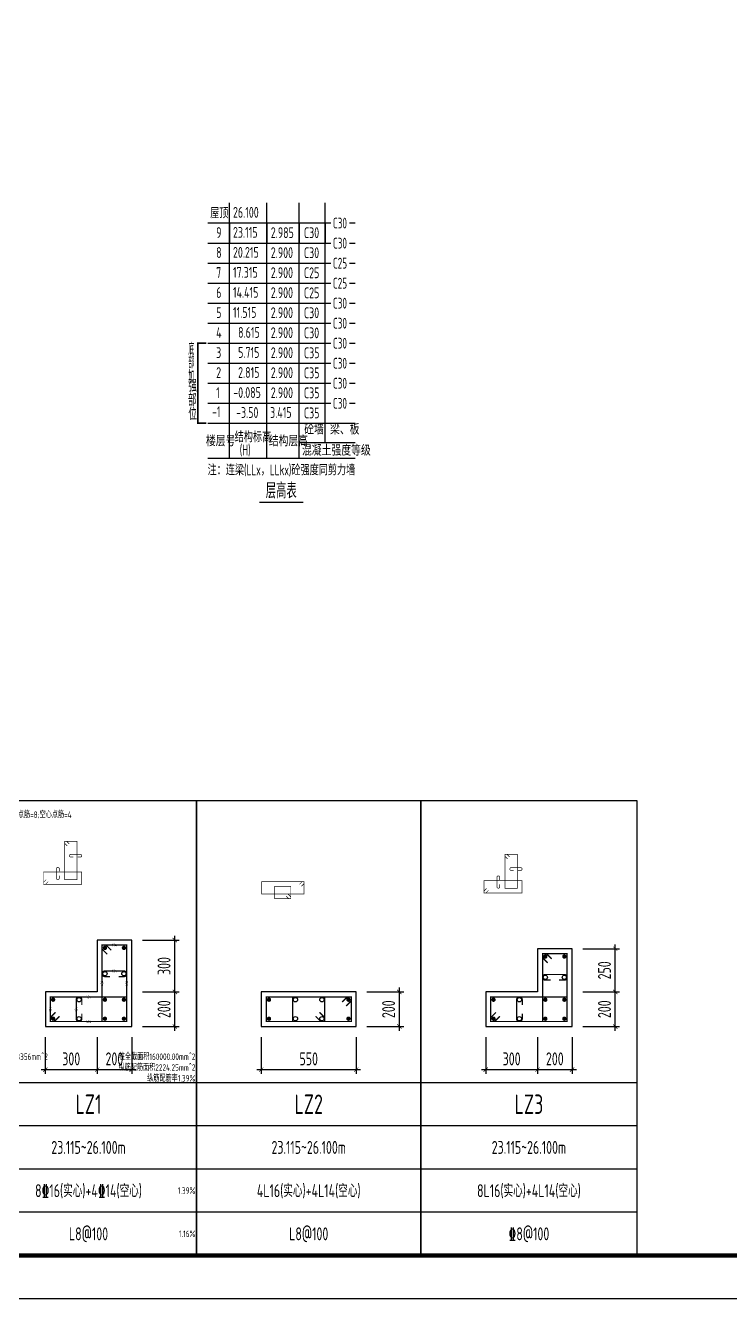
# Model space of a CAD drawing. Extents: x -668857 to 154266, y -275694 to 291306.
# Drawn here: x -302145 to -285815, y -109383 to -79903 of the extents above; entities that cross this region are included whole.
import ezdxf
from ezdxf.enums import TextEntityAlignment as Align

# ---------------------------------------------------------------- set-up
doc = ezdxf.new("R2010")
doc.units = 0
doc.header["$LTSCALE"] = 1000
doc.layers.get('0').update_dxf_attribs({"linetype": 'CONTINUOUS'})
doc.layers.get('DEFPOINTS').update_dxf_attribs({"linetype": 'CONTINUOUS'})
for name, color, linetype in [('-TK', 7, 'CONTINUOUS'), ('COLU_DE_DIM', 3, 'CONTINUOUS'), ('COLU_DE_TH', 7, 'CONTINUOUS'), ('LINK', 6, 'CONTINUOUS'), ('LINK-INDEX', 6, 'CONTINUOUS'), ('REIN', 6, 'CONTINUOUS'), ('S-0-TEXT', 7, 'CONTINUOUS'), ('S-B表格', 2, 'CONTINUOUS'), ('TAB', 7, 'CONTINUOUS'), ('TAB_TEXT', 7, 'CONTINUOUS'), ('TEXT', 2, 'CONTINUOUS'), ('箍筋长度', 3, 'CONTINUOUS'), ('配箍校核', 34, 'CONTINUOUS')]:
    doc.layers.add(name, color=color, linetype=linetype)
doc.layers.add('7549', color=9, linetype='CONTINUOUS', lineweight=18)
doc.styles.add('BW_Rein', font='Tssdeng.shx', dxfattribs={"width": 0.7, "bigfont": 'hztxt.shx'})
doc.styles.add('TSSD_DIMENSION', font='Tssdeng.shx', dxfattribs={"width": 0.7, "bigfont": 'tssdchn.shx'})
doc.styles.add('TSSD_REIN', font='tssdeng.shx', dxfattribs={"width": 0.7, "height": 300, "bigfont": 'tssdchn.shx'})
doc.dimstyles.new('TSSD_25_100', dxfattribs={"dimtxt": 300, "dimasz": 100, "dimexe": 100, "dimexo": 250, "dimgap": 100, "dimtad": 1, "dimdec": 0, "dimlfac": 0.25, "dimzin": 0, "dimdsep": 46, "dimtxsty": 'TSSD_DIMENSION', "dimblk": 'ARCHTICK', "dimcen": 0, "dimdle": 100, "dimclrt": 7, "dimadec": 0, "dimazin": 0, "dimtfac": 1, "dimtdec": 0, "dimtix": 1, "dimtmove": 2, "dimatfit": 3, "dimldrblk": 'ARCHTICK', "dimfxl": 0, "dimtolj": 1, "dimtzin": 0, "dimarcsym": 0})

# ---------------------------------------------------------------- blocks, each defined once
blk = doc.blocks.new('B20200424131938')
at = {"layer": '7549', "const_width": 40}
blk.add_lwpolyline([(417, 3688), (217, 3688), (217, 1834), (417, 1834)], dxfattribs=at)
at = {"layer": 'S-0-TEXT'}
blk.add_lwpolyline([(1641, 0, 27, 27, 0), (2658, 0, 0, 0, 0)], format="xyseb", dxfattribs=at)
at = {"layer": 'S-B表格'}
for p, q in [((952, 1021), (952, 6932)), ((1817, 1021), (1817, 6932)), ((2567, 1021), (2567, 6932)), ((3167, 1385), (3167, 6932)), ((452, 6469), (3167, 6469)), ((452, 6469), (3167, 6469)), ((3167, 6469), (3298, 6469)), ((3167, 6469), (3298, 6469)), ((3167, 6469), (3298, 6469)), ((3731, 6469), (3862, 6469)), ((3731, 6469), (3862, 6469)), ((3731, 6469), (3862, 6469)), ((452, 6005), (3167, 6005)), ((452, 6005), (3167, 6005)), ((3167, 6005), (3298, 6005)), ((3167, 6005), (3298, 6005)), ((3167, 6005), (3298, 6005)), ((3731, 6005), (3862, 6005)), ((3731, 6005), (3862, 6005)), ((3731, 6005), (3862, 6005)), ((452, 5542), (3167, 5542)), ((452, 5542), (3167, 5542)), ((3167, 5542), (3298, 5542)), ((3167, 5542), (3298, 5542)), ((3167, 5542), (3298, 5542)), ((3731, 5542), (3862, 5542)), ((3731, 5542), (3862, 5542)), ((3731, 5542), (3862, 5542)), ((452, 5078), (3167, 5078)), ((452, 5078), (3167, 5078)), ((3167, 5078), (3298, 5078)), ((3167, 5078), (3298, 5078)), ((3167, 5078), (3298, 5078)), ((3731, 5078), (3862, 5078)), ((3731, 5078), (3862, 5078)), ((3731, 5078), (3862, 5078)), ((452, 4615), (3167, 4615)), ((3167, 4615), (3298, 4615)), ((3731, 4615), (3862, 4615)), ((452, 4151), (3167, 4151)), ((3167, 4151), (3298, 4151)), ((3731, 4151), (3862, 4151)), ((452, 3688), (3167, 3688)), ((3167, 3688), (3298, 3688)), ((3731, 3688), (3862, 3688)), ((452, 3224), (3167, 3224)), ((3167, 3224), (3298, 3224)), ((3731, 3224), (3862, 3224)), ((452, 2761), (3167, 2761)), ((3167, 2761), (3298, 2761)), ((3731, 2761), (3862, 2761)), ((452, 2297), (3167, 2297)), ((3167, 2297), (3298, 2297)), ((3731, 2297), (3862, 2297)), ((452, 1834), (3167, 1834)), ((452, 1834), (3862, 1834)), ((452, 1834), (2854, 1834)), ((452, 1834), (2854, 1834)), ((2567, 1385), (3862, 1385)), ((452, 1021), (3862, 1021))]:
    blk.add_line(p, q, dxfattribs=at)
at = {"style": 'TSSD_REIN'}
for s, width, p, p2 in [('底', 0.535575, (-3, 3408), (134, 3408)), ('部', 0.530918, (-3, 3100), (134, 3100)), ('加', 0.526341, (-3, 2774), (134, 2774))]:
    blk.add_text(s, height=285, dxfattribs=dict(at, width=width)).set_placement(p, p2, align=Align.FIT)
for s, height, width, p in [('强', 285, 0.535575, (-3, 2477)), ('部', 285, 0.535575, (-13, 2146)), ('位', 285, 0.535575, (-3, 1820)), ('砼墙', 250, 0.7, (2681, 1495)), ('梁、板', 250, 0.7, (3279, 1495))]:
    blk.add_text(s, height=height, dxfattribs=dict(at, width=width)).set_placement(p, align=Align.BOTTOM_LEFT)
for s, width, p in [('楼层号', 0.7, (405, 1299)), ('结构标高', 0.65, (1070, 1392)), ('结构层高', 0.7, (1860, 1299)), ('(H)', 0.65, (1188, 1086)), ('混凝土强度等级', 0.7, (2629, 1080))]:
    blk.add_text(s, height=250, dxfattribs=dict(at, width=width)).set_placement(p)
at = {"layer": 'S-0-TEXT', "style": 'TSSD_REIN', "width": 0.7}
blk.add_text('层高表', height=360, dxfattribs=at).set_placement((1790, 90))
at = {"layer": 'S-B表格', "style": 'TSSD_REIN'}
for s, width, p in [('屋顶', 0.65, (503, 6575)), ('26.100', 0.7, (1031, 6590)), ('C30', 0.65, (3345, 6341)), ('9', 0.7, (642, 6123)), ('23.115', 0.7, (1031, 6126)), ('2.985', 0.7, (1907, 6121)), ('C30', 0.7, (2675, 6118)), ('8', 0.7, (642, 5660)), ('20.215', 0.7, (1031, 5663)), ('2.900', 0.7, (1907, 5658)), ('C30', 0.7, (2675, 5654)), ('C30', 0.65, (3345, 5877)), ('C25', 0.65, (3345, 5414)), ('7', 0.7, (642, 5196)), ('17.315', 0.7, (1031, 5199)), ('2.900', 0.7, (1907, 5194)), ('C25', 0.7, (2675, 5191)), ('C25', 0.65, (3345, 4950)), ('6', 0.7, (642, 4733)), ('14.415', 0.7, (1031, 4736)), ('2.900', 0.7, (1907, 4731)), ('C25', 0.7, (2675, 4727)), ('C30', 0.65, (3345, 4487)), ('5', 0.7, (642, 4269)), ('11.515', 0.7, (1031, 4272)), ('2.900', 0.7, (1907, 4267)), ('C30', 0.7, (2675, 4264)), ('C30', 0.65, (3345, 4023)), ('4', 0.7, (642, 3806)), ('8.615', 0.7, (1150, 3809)), ('2.900', 0.7, (1907, 3804)), ('C30', 0.7, (2675, 3800)), ('3', 0.7, (642, 3342)), ('5.715', 0.7, (1150, 3345)), ('2.900', 0.7, (1907, 3340)), ('C35', 0.7, (2675, 3337)), ('C30', 0.65, (3345, 3560)), ('C30', 0.65, (3345, 3096)), ('2', 0.7, (642, 2879)), ('2.815', 0.7, (1150, 2882)), ('2.900', 0.7, (1907, 2877)), ('C35', 0.7, (2675, 2873)), ('1', 0.7, (642, 2415)), ('-0.085', 0.7, (1038, 2418)), ('2.900', 0.7, (1907, 2413)), ('C35', 0.7, (2675, 2410)), ('C30', 0.65, (3345, 2633)), ('C30', 0.65, (3345, 2169)), ('-1', 0.7, (545, 1974)), ('-3.50', 0.7, (1103, 1955)), ('3.415', 0.7, (1891, 1955)), ('C35', 0.7, (2675, 1946))]:
    blk.add_text(s, height=250, dxfattribs=dict(at, width=width)).set_placement(p)
at = {"layer": 'TEXT', "style": 'TSSD_REIN', "width": 0.65}
blk.add_text('注：连梁(LLx，LLkx)砼强度同剪力墙', height=250, dxfattribs=at).set_placement((443, 627))
blk = doc.blocks.new('_ArchTick')
at = {"color": 0, "linetype": 'ByBlock', "const_width": 0.15}
blk.add_lwpolyline([(-0.5, -0.5), (0.5, 0.5)], dxfattribs=at)
blk = doc.blocks.new('*D1921')
at = {"layer": 'COLU_DE_DIM', "color": 0, "lineweight": -2}
for p, q in [((-296685, -103333), (-296685, -104183)), ((-294485, -103333), (-294485, -104183)), ((-296785, -104083), (-294385, -104083))]:
    blk.add_line(p, q, dxfattribs=at)
at = {"layer": 'DEFPOINTS', "color": 0}
for p in [(-296685, -103083), (-294485, -103083), (-294485, -104083)]:
    blk.add_point(p, dxfattribs=at)
at = {"layer": 'COLU_DE_DIM', "color": 0, "lineweight": -2, "xscale": 100, "yscale": 100, "zscale": 100, "rotation": 180}
blk.add_blockref('_ArchTick', (-296685, -104083), dxfattribs=at)
at = {"layer": 'COLU_DE_DIM', "color": 0, "lineweight": -2, "xscale": 100, "yscale": 100, "zscale": 100}
blk.add_blockref('_ArchTick', (-294485, -104083), dxfattribs=at)
at = {"layer": 'COLU_DE_DIM', "color": 7, "insert": (-295585, -103833), "char_height": 300, "attachment_point": 5, "style": 'TSSD_DIMENSION'}
blk.add_mtext('\\A1;550', dxfattribs=at)
blk = doc.blocks.new('*D1922')
at = {"layer": 'COLU_DE_DIM', "color": 0, "lineweight": -2}
for p, q in [((-294235, -102283), (-293385, -102283)), ((-293485, -103183), (-293485, -102183)), ((-294235, -103083), (-293385, -103083))]:
    blk.add_line(p, q, dxfattribs=at)
at = {"layer": 'DEFPOINTS', "color": 0}
for p in [(-294485, -102283), (-293485, -102283), (-294485, -103083)]:
    blk.add_point(p, dxfattribs=at)
at = {"layer": 'COLU_DE_DIM', "color": 0, "lineweight": -2, "xscale": 100, "yscale": 100, "zscale": 100}
for p, rotation in [((-293485, -102283), 90), ((-293485, -103083), 270)]:
    blk.add_blockref('_ArchTick', p, dxfattribs=dict(at, rotation=rotation))
at = {"layer": 'COLU_DE_DIM', "color": 7, "insert": (-293735, -102683), "char_height": 300, "attachment_point": 5, "rotation": 90, "style": 'TSSD_DIMENSION'}
blk.add_mtext('\\A1;200', dxfattribs=at)
blk = doc.blocks.new('*D1923')
at = {"layer": 'COLU_DE_DIM', "color": 0, "lineweight": -2}
for p, q in [((-301685, -103333), (-301685, -104183)), ((-300485, -103333), (-300485, -104183)), ((-301785, -104083), (-300385, -104083))]:
    blk.add_line(p, q, dxfattribs=at)
at = {"layer": 'DEFPOINTS', "color": 0}
for p in [(-301685, -103083), (-300485, -103083), (-300485, -104083)]:
    blk.add_point(p, dxfattribs=at)
at = {"layer": 'COLU_DE_DIM', "color": 0, "lineweight": -2, "xscale": 100, "yscale": 100, "zscale": 100, "rotation": 180}
blk.add_blockref('_ArchTick', (-301685, -104083), dxfattribs=at)
at = {"layer": 'COLU_DE_DIM', "color": 0, "lineweight": -2, "xscale": 100, "yscale": 100, "zscale": 100}
blk.add_blockref('_ArchTick', (-300485, -104083), dxfattribs=at)
at = {"layer": 'COLU_DE_DIM', "color": 7, "insert": (-301085, -103833), "char_height": 300, "attachment_point": 5, "style": 'TSSD_DIMENSION'}
blk.add_mtext('\\A1;300', dxfattribs=at)
blk = doc.blocks.new('*D1924')
at = {"layer": 'COLU_DE_DIM', "color": 0, "lineweight": -2}
for p, q in [((-300485, -103333), (-300485, -104183)), ((-299685, -103333), (-299685, -104183)), ((-300585, -104083), (-299585, -104083))]:
    blk.add_line(p, q, dxfattribs=at)
at = {"layer": 'DEFPOINTS', "color": 0}
for p in [(-300485, -103083), (-299685, -103083), (-299685, -104083)]:
    blk.add_point(p, dxfattribs=at)
at = {"layer": 'COLU_DE_DIM', "color": 0, "lineweight": -2, "xscale": 100, "yscale": 100, "zscale": 100, "rotation": 180}
blk.add_blockref('_ArchTick', (-300485, -104083), dxfattribs=at)
at = {"layer": 'COLU_DE_DIM', "color": 0, "lineweight": -2, "xscale": 100, "yscale": 100, "zscale": 100}
blk.add_blockref('_ArchTick', (-299685, -104083), dxfattribs=at)
at = {"layer": 'COLU_DE_DIM', "color": 7, "insert": (-300085, -103833), "char_height": 300, "attachment_point": 5, "style": 'TSSD_DIMENSION'}
blk.add_mtext('\\A1;200', dxfattribs=at)
blk = doc.blocks.new('*D1925')
at = {"layer": 'COLU_DE_DIM', "color": 0, "lineweight": -2}
for p, q in [((-299435, -102283), (-298585, -102283)), ((-298685, -103183), (-298685, -102183)), ((-299435, -103083), (-298585, -103083))]:
    blk.add_line(p, q, dxfattribs=at)
at = {"layer": 'DEFPOINTS', "color": 0}
for p in [(-299685, -102283), (-298685, -102283), (-299685, -103083)]:
    blk.add_point(p, dxfattribs=at)
at = {"layer": 'COLU_DE_DIM', "color": 0, "lineweight": -2, "xscale": 100, "yscale": 100, "zscale": 100}
for p, rotation in [((-298685, -102283), 90), ((-298685, -103083), 270)]:
    blk.add_blockref('_ArchTick', p, dxfattribs=dict(at, rotation=rotation))
at = {"layer": 'COLU_DE_DIM', "color": 7, "insert": (-298935, -102683), "char_height": 300, "attachment_point": 5, "rotation": 90, "style": 'TSSD_DIMENSION'}
blk.add_mtext('\\A1;200', dxfattribs=at)
blk = doc.blocks.new('*D1926')
at = {"layer": 'COLU_DE_DIM', "color": 0, "lineweight": -2}
for p, q in [((-299435, -101083), (-298585, -101083)), ((-298685, -102383), (-298685, -100983)), ((-299435, -102283), (-298585, -102283))]:
    blk.add_line(p, q, dxfattribs=at)
at = {"layer": 'DEFPOINTS', "color": 0}
for p in [(-299685, -101083), (-298685, -101083), (-299685, -102283)]:
    blk.add_point(p, dxfattribs=at)
at = {"layer": 'COLU_DE_DIM', "color": 0, "lineweight": -2, "xscale": 100, "yscale": 100, "zscale": 100}
for p, rotation in [((-298685, -101083), 90), ((-298685, -102283), 270)]:
    blk.add_blockref('_ArchTick', p, dxfattribs=dict(at, rotation=rotation))
at = {"layer": 'COLU_DE_DIM', "color": 7, "insert": (-298935, -101683), "char_height": 300, "attachment_point": 5, "rotation": 90, "style": 'TSSD_DIMENSION'}
blk.add_mtext('\\A1;300', dxfattribs=at)
blk = doc.blocks.new('A1')
blk.add_lwpolyline([(0, 59400), (0, 0), (84100, 0), (84100, 59400)], close=True)
at = {"const_width": 100}
blk.add_lwpolyline([(2500, 58400), (2500, 1000), (83100, 1000), (83100, 58400)], close=True, dxfattribs=at)
blk = doc.blocks.new('*D2108')
at = {"layer": 'COLU_DE_DIM', "color": 0, "lineweight": -2}
for p, q in [((-291485, -103333), (-291485, -104183)), ((-290285, -103333), (-290285, -104183)), ((-291585, -104083), (-290185, -104083))]:
    blk.add_line(p, q, dxfattribs=at)
at = {"layer": 'DEFPOINTS', "color": 0}
for p in [(-291485, -103083), (-290285, -103083), (-290285, -104083)]:
    blk.add_point(p, dxfattribs=at)
at = {"layer": 'COLU_DE_DIM', "color": 0, "lineweight": -2, "xscale": 100, "yscale": 100, "zscale": 100, "rotation": 180}
blk.add_blockref('_ArchTick', (-291485, -104083), dxfattribs=at)
at = {"layer": 'COLU_DE_DIM', "color": 0, "lineweight": -2, "xscale": 100, "yscale": 100, "zscale": 100}
blk.add_blockref('_ArchTick', (-290285, -104083), dxfattribs=at)
at = {"layer": 'COLU_DE_DIM', "color": 7, "insert": (-290885, -103833), "char_height": 300, "attachment_point": 5, "style": 'TSSD_DIMENSION'}
blk.add_mtext('\\A1;300', dxfattribs=at)
blk = doc.blocks.new('*D2109')
at = {"layer": 'COLU_DE_DIM', "color": 0, "lineweight": -2}
for p, q in [((-290285, -103333), (-290285, -104183)), ((-289485, -103333), (-289485, -104183)), ((-290385, -104083), (-289385, -104083))]:
    blk.add_line(p, q, dxfattribs=at)
at = {"layer": 'DEFPOINTS', "color": 0}
for p in [(-290285, -103083), (-289485, -103083), (-289485, -104083)]:
    blk.add_point(p, dxfattribs=at)
at = {"layer": 'COLU_DE_DIM', "color": 0, "lineweight": -2, "xscale": 100, "yscale": 100, "zscale": 100, "rotation": 180}
blk.add_blockref('_ArchTick', (-290285, -104083), dxfattribs=at)
at = {"layer": 'COLU_DE_DIM', "color": 0, "lineweight": -2, "xscale": 100, "yscale": 100, "zscale": 100}
blk.add_blockref('_ArchTick', (-289485, -104083), dxfattribs=at)
at = {"layer": 'COLU_DE_DIM', "color": 7, "insert": (-289885, -103833), "char_height": 300, "attachment_point": 5, "style": 'TSSD_DIMENSION'}
blk.add_mtext('\\A1;200', dxfattribs=at)
blk = doc.blocks.new('*D2110')
at = {"layer": 'COLU_DE_DIM', "color": 0, "lineweight": -2}
for p, q in [((-289235, -102283), (-288385, -102283)), ((-288485, -103183), (-288485, -102183)), ((-289235, -103083), (-288385, -103083))]:
    blk.add_line(p, q, dxfattribs=at)
at = {"layer": 'DEFPOINTS', "color": 0}
for p in [(-289485, -102283), (-288485, -102283), (-289485, -103083)]:
    blk.add_point(p, dxfattribs=at)
at = {"layer": 'COLU_DE_DIM', "color": 0, "lineweight": -2, "xscale": 100, "yscale": 100, "zscale": 100}
for p, rotation in [((-288485, -102283), 90), ((-288485, -103083), 270)]:
    blk.add_blockref('_ArchTick', p, dxfattribs=dict(at, rotation=rotation))
at = {"layer": 'COLU_DE_DIM', "color": 7, "insert": (-288735, -102683), "char_height": 300, "attachment_point": 5, "rotation": 90, "style": 'TSSD_DIMENSION'}
blk.add_mtext('\\A1;200', dxfattribs=at)
blk = doc.blocks.new('*D2111')
at = {"layer": 'COLU_DE_DIM', "color": 0, "lineweight": -2}
for p, q in [((-289235, -101283), (-288385, -101283)), ((-288485, -102383), (-288485, -101183)), ((-289235, -102283), (-288385, -102283))]:
    blk.add_line(p, q, dxfattribs=at)
at = {"layer": 'DEFPOINTS', "color": 0}
for p in [(-289485, -101283), (-288485, -101283), (-289485, -102283)]:
    blk.add_point(p, dxfattribs=at)
at = {"layer": 'COLU_DE_DIM', "color": 0, "lineweight": -2, "xscale": 100, "yscale": 100, "zscale": 100}
for p, rotation in [((-288485, -101283), 90), ((-288485, -102283), 270)]:
    blk.add_blockref('_ArchTick', p, dxfattribs=dict(at, rotation=rotation))
at = {"layer": 'COLU_DE_DIM', "color": 7, "insert": (-288735, -101783), "char_height": 300, "attachment_point": 5, "rotation": 90, "style": 'TSSD_DIMENSION'}
blk.add_mtext('\\A1;250', dxfattribs=at)

msp = doc.modelspace()

# ---------------------------------------------------------------- linework, layer by layer
at = {"layer": 'COLU_DE_TH'}
for points in [[(-301684.55, -102282.95), (-301684.55, -103082.95), (-299684.55, -103082.95), (-299684.55, -101082.95), (-300484.55, -101082.95), (-300484.55, -102282.95), (-301684.55, -102282.95)], [(-289484.55, -103082.95), (-289484.55, -101282.95), (-290284.55, -101282.95), (-290284.55, -102282.95), (-291484.55, -102282.95), (-291484.55, -103082.95), (-289484.55, -103082.95)], [(-296684.55, -103082.95), (-294484.55, -103082.95), (-294484.55, -102282.95), (-296684.55, -102282.95), (-296684.55, -103082.95)]]:
    msp.add_lwpolyline(points, close=True, dxfattribs=at)
at = {"layer": 'LINK', "const_width": 30}
for points in [[(-300249.55, -101409.87), (-300369.55, -101289.87), (-300369.55, -101197.95), (-299799.55, -101197.95), (-299799.55, -102967.95), (-300369.55, -102967.95), (-300369.55, -101197.95), (-300277.62, -101197.95), (-300157.62, -101317.95)], [(-290049.55, -101609.87), (-290169.55, -101489.87), (-290169.55, -101397.95), (-289599.55, -101397.95), (-289599.55, -102967.95), (-290169.55, -102967.95), (-290169.55, -101397.95), (-290077.62, -101397.95), (-289957.62, -101517.95)], [(-301357.62, -102847.95), (-301477.62, -102967.95), (-301569.55, -102967.95), (-301569.55, -102397.95), (-299799.55, -102397.95), (-299799.55, -102967.95), (-301569.55, -102967.95), (-301569.55, -102876.03), (-301449.55, -102756.03)], [(-294811.47, -102517.95), (-294691.47, -102397.95), (-294599.55, -102397.95), (-294599.55, -102967.95), (-296569.55, -102967.95), (-296569.55, -102397.95), (-294599.55, -102397.95), (-294599.55, -102489.87), (-294719.55, -102609.87)], [(-295332.88, -102756.03), (-295212.88, -102876.03), (-295212.88, -102967.95), (-295956.21, -102967.95), (-295956.21, -102397.95), (-295212.88, -102397.95), (-295212.88, -102967.95), (-295304.8, -102967.95), (-295424.8, -102847.95)], [(-291157.62, -102847.95), (-291277.62, -102967.95), (-291369.55, -102967.95), (-291369.55, -102397.95), (-289599.55, -102397.95), (-289599.55, -102967.95), (-291369.55, -102967.95), (-291369.55, -102876.03), (-291249.55, -102756.03)]]:
    msp.add_lwpolyline(points, dxfattribs=at)
for points in [[(-299984.55, -101927.95), (-299864.55, -101927.95, 1), (-299864.55, -101797.95), (-300304.55, -101797.95, 1), (-300304.55, -101927.95), (-300184.55, -101927.95)], [(-289784.55, -102009.6), (-289664.55, -102009.6, 1), (-289664.55, -101879.6), (-290104.55, -101879.6, 1), (-290104.55, -102009.6), (-289984.55, -102009.6)], [(-300839.55, -102582.95), (-300839.55, -102462.95, 1), (-300969.55, -102462.95), (-300969.55, -102902.95, 1), (-300839.55, -102902.95), (-300839.55, -102782.95)], [(-290639.55, -102582.95), (-290639.55, -102462.95, 1), (-290769.55, -102462.95), (-290769.55, -102902.95, 1), (-290639.55, -102902.95), (-290639.55, -102782.95)]]:
    msp.add_lwpolyline(points, format="xyb", dxfattribs=at)
at = {"layer": 'LINK-INDEX', "const_width": 15}
for points in [[(-301177.05, -98902.01), (-301237.05, -98842.01), (-301237.05, -98796.05), (-300952.05, -98796.05), (-300952.05, -99681.05), (-301237.05, -99681.05), (-301237.05, -98796.05), (-301191.08, -98796.05), (-301131.08, -98856.05)], [(-290977.05, -99202.01), (-291037.05, -99142.01), (-291037.05, -99096.05), (-290752.05, -99096.05), (-290752.05, -99881.05), (-291037.05, -99881.05), (-291037.05, -99096.05), (-290991.08, -99096.05), (-290931.08, -99156.05)], [(-301621.08, -99731.05), (-301681.08, -99791.05), (-301727.05, -99791.05), (-301727.05, -99506.05), (-300842.05, -99506.05), (-300842.05, -99791.05), (-301727.05, -99791.05), (-301727.05, -99745.09), (-301667.05, -99685.09)], [(-295798.01, -99790.45), (-295738.01, -99730.45), (-295692.05, -99730.45), (-295692.05, -100015.45), (-296677.05, -100015.45), (-296677.05, -99730.45), (-295692.05, -99730.45), (-295692.05, -99776.41), (-295752.05, -99836.41)], [(-296058.71, -100019.49), (-295998.71, -100079.49), (-295998.71, -100125.45), (-296370.38, -100125.45), (-296370.38, -99840.45), (-295998.71, -99840.45), (-295998.71, -100125.45), (-296044.67, -100125.45), (-296104.67, -100065.45)], [(-291421.08, -99931.05), (-291481.08, -99991.05), (-291527.05, -99991.05), (-291527.05, -99706.05), (-290642.05, -99706.05), (-290642.05, -99991.05), (-291527.05, -99991.05), (-291527.05, -99945.09), (-291467.05, -99885.09)]]:
    msp.add_lwpolyline(points, dxfattribs=at)
for points in [[(-300934.55, -99161.05), (-300874.55, -99161.05, 1), (-300874.55, -99096.05), (-301094.55, -99096.05, 1), (-301094.55, -99161.05), (-301034.55, -99161.05)], [(-301362.05, -99488.55), (-301362.05, -99428.55, 1), (-301427.05, -99428.55), (-301427.05, -99648.55, 1), (-301362.05, -99648.55), (-301362.05, -99588.55)], [(-291162.05, -99688.55), (-291162.05, -99628.55, 1), (-291227.05, -99628.55), (-291227.05, -99848.55, 1), (-291162.05, -99848.55), (-291162.05, -99788.55)], [(-290734.55, -99470.12), (-290674.55, -99470.12, 1), (-290674.55, -99405.12), (-290894.55, -99405.12, 1), (-290894.55, -99470.12), (-290834.55, -99470.12)]]:
    msp.add_lwpolyline(points, format="xyb", dxfattribs=at)
at = {"layer": 'REIN', "const_width": 50}
for points in [[(-300329.55, -101262.95, 1), (-300279.55, -101262.95, 1), (-300329.55, -101262.95)], [(-299889.55, -101262.95, 1), (-299839.55, -101262.95, 1), (-299889.55, -101262.95)], [(-290129.55, -101462.95, 1), (-290079.55, -101462.95, 1), (-290129.55, -101462.95)], [(-289689.55, -101462.95, 1), (-289639.55, -101462.95, 1), (-289689.55, -101462.95)], [(-301529.55, -102462.95, 1), (-301479.55, -102462.95, 1), (-301529.55, -102462.95)], [(-300329.55, -102462.95, 1), (-300279.55, -102462.95, 1), (-300329.55, -102462.95)], [(-299889.55, -102462.95, 1), (-299839.55, -102462.95, 1), (-299889.55, -102462.95)], [(-296529.55, -102462.95, 1), (-296479.55, -102462.95, 1), (-296529.55, -102462.95)], [(-294689.55, -102462.95, 1), (-294639.55, -102462.95, 1), (-294689.55, -102462.95)], [(-291329.55, -102462.95, 1), (-291279.55, -102462.95, 1), (-291329.55, -102462.95)], [(-290129.55, -102462.95, 1), (-290079.55, -102462.95, 1), (-290129.55, -102462.95)], [(-289689.55, -102462.95, 1), (-289639.55, -102462.95, 1), (-289689.55, -102462.95)], [(-301529.55, -102902.95, 1), (-301479.55, -102902.95, 1), (-301529.55, -102902.95)], [(-300329.55, -102902.95, 1), (-300279.55, -102902.95, 1), (-300329.55, -102902.95)], [(-299889.55, -102902.95, 1), (-299839.55, -102902.95, 1), (-299889.55, -102902.95)], [(-296529.55, -102902.95, 1), (-296479.55, -102902.95, 1), (-296529.55, -102902.95)], [(-294689.55, -102902.95, 1), (-294639.55, -102902.95, 1), (-294689.55, -102902.95)], [(-291329.55, -102902.95, 1), (-291279.55, -102902.95, 1), (-291329.55, -102902.95)], [(-290129.55, -102902.95, 1), (-290079.55, -102902.95, 1), (-290129.55, -102902.95)], [(-289689.55, -102902.95, 1), (-289639.55, -102902.95, 1), (-289689.55, -102902.95)]]:
    msp.add_lwpolyline(points, format="xyb", close=True, dxfattribs=at)
at = {"layer": 'REIN'}
for centre in [(-300304.55, -101862.95), (-299864.55, -101862.95), (-290104.55, -101944.6), (-289664.55, -101944.6), (-300904.55, -102462.95), (-295891.21, -102462.95), (-295277.88, -102462.95), (-290704.55, -102462.95), (-300904.55, -102902.95), (-295891.21, -102902.95), (-295277.88, -102902.95), (-290704.55, -102902.95)]:
    msp.add_circle(centre, 50, dxfattribs=at)
at = {"layer": 'S-B表格', "color": 6, "linetype": 'ByBlock', "ltscale": 0.5, "const_width": 30}
for points in [[(-297418.22, -84940.54), (-297418.22, -84477.04)], [(-296552.58, -84940.54), (-296552.58, -84477.04)], [(-295802.94, -84940.54), (-295802.94, -84477.04)], [(-295202.94, -84940.54), (-295202.94, -84477.04)]]:
    msp.add_lwpolyline(points, dxfattribs=at)
at = {"layer": 'TAB'}
for points in [[(-303184.55, -97853.4), (-298184.55, -97853.4), (-298184.55, -108382.95), (-303184.55, -108382.95), (-303184.55, -97853.4), (-303184.55, -104382.95), (-298184.55, -104382.95), (-298184.55, -105382.95), (-303184.55, -105382.95), (-303184.55, -106382.95), (-298184.55, -106382.95), (-298184.55, -107382.95), (-303184.55, -107382.95)], [(-298184.55, -97853.4), (-292984.55, -97853.4), (-292984.55, -108382.95), (-298184.55, -108382.95), (-298184.55, -97853.4), (-298184.55, -104382.95), (-292984.55, -104382.95), (-292984.55, -105382.95), (-298184.55, -105382.95), (-298184.55, -106382.95), (-292984.55, -106382.95), (-292984.55, -107382.95), (-298184.55, -107382.95)], [(-292984.55, -97853.4), (-287984.55, -97853.4), (-287984.55, -108382.95), (-292984.55, -108382.95), (-292984.55, -97853.4), (-292984.55, -104382.95), (-287984.55, -104382.95), (-287984.55, -105382.95), (-292984.55, -105382.95), (-292984.55, -106382.95), (-287984.55, -106382.95), (-287984.55, -107382.95), (-292984.55, -107382.95)]]:
    msp.add_lwpolyline(points, dxfattribs=at)

# ---------------------------------------------------------------- block references
at = {"layer": '-TK'}
msp.add_blockref('A1', (-353584.71, -109382.95), dxfattribs=at)
at = {"layer": 'S-B表格'}
msp.add_blockref('B20200424131938', (-298369.86, -90945.63), dxfattribs=at)

# ---------------------------------------------------------------- texts
at = {"layer": 'TAB_TEXT', "style": 'TSSD_REIN', "width": 0.7}
for s, height, p in [('LZ1', 450, (-300684.55, -104882.95)), ('LZ2', 450, (-295584.55, -104882.95)), ('LZ3', 450, (-290484.55, -104882.95)), ('23.115~26.100m', 300, (-300684.55, -105882.95)), ('23.115~26.100m', 300, (-295584.55, -105882.95)), ('23.115~26.100m', 300, (-290484.55, -105882.95)), ('L8@100', 300, (-300684.55, -107882.95)), ('L8@100', 300, (-295584.55, -107882.95))]:
    msp.add_text(s, height=height, dxfattribs=at).set_placement(p, align=Align.MIDDLE)
at = {"layer": 'TAB_TEXT', "color": 1, "style": 'TSSD_REIN', "width": 0.7}
for s, p in [('8%%13216(实心)+4%%13214(空心)', (-300684.55, -106882.95)), ('4L16(实心)+4L14(空心)', (-295584.55, -106882.95)), ('8L16(实心)+4L14(空心)', (-290484.55, -106882.95)), ('%%1328@100', (-290484.55, -107882.95))]:
    msp.add_text(s, height=300, dxfattribs=at).set_placement(p, align=Align.MIDDLE)
at = {"layer": '箍筋长度', "style": 'BW_Rein', "width": 0.7}
for s, rotation, p in [('134', 360, (-300084.55, -101197.95)), ('134', 360, (-300084.55, -101797.95)), ('434', 90, (-300369.55, -102082.95)), ('434', 90, (-299799.55, -102082.95)), ('434', 360, (-300684.55, -102397.95)), ('134', 90, (-301569.55, -102682.95)), ('134', 90, (-300969.55, -102682.95)), ('434', 360, (-300684.55, -102967.95))]:
    msp.add_text(s, height=65, rotation=rotation, dxfattribs=at).set_placement(p, align=Align.MIDDLE_CENTER)
at = {"layer": '配箍校核', "style": 'BW_Rein', "width": 0.7}
for s, p in [('总数=12;实心点筋=8;空心点筋=4', (-303159.55, -98253.4)), ('核心区面积98356mm^ 2', (-303159.55, -103857.95))]:
    msp.add_text(s, height=150, dxfattribs=at).set_placement(p)
for s, p in [('柱全截面积160000.00mm^ 2', (-298209.55, -103857.95)), ('纵筋配筋面积2224.25mm^ 2', (-298209.55, -104107.95)), ('纵筋配筋率1.39%', (-298209.55, -104357.95))]:
    msp.add_text(s, height=150, dxfattribs=at).set_placement(p, align=Align.RIGHT)
for s, p in [('1.39%', (-298209.55, -106882.95)), ('1.16%', (-298209.55, -107882.95))]:
    msp.add_text(s, height=150, dxfattribs=at).set_placement(p, align=Align.MIDDLE_RIGHT)

# ---------------------------------------------------------------- dimensions: what is measured, and where the dimension line sits
at = {"layer": 'COLU_DE_DIM'}
for base, p1, p2, picture, middle in [((-298684.55, -101082.95), (-299684.55, -102282.95), (-299684.55, -101082.95), '*D1926', (-298934.55, -101682.95)), ((-288484.55, -101282.95), (-289484.55, -102282.95), (-289484.55, -101282.95), '*D2111', (-288734.55, -101782.95)), ((-298684.55, -102282.95), (-299684.55, -103082.95), (-299684.55, -102282.95), '*D1925', (-298934.55, -102682.95)), ((-293484.55, -102282.95), (-294484.55, -103082.95), (-294484.55, -102282.95), '*D1922', (-293734.55, -102682.95)), ((-288484.55, -102282.95), (-289484.55, -103082.95), (-289484.55, -102282.95), '*D2110', (-288734.55, -102682.95))]:
    dim = msp.add_linear_dim(base=base, p1=p1, p2=p2, angle=90, dimstyle='TSSD_25_100', dxfattribs=at)
    dim.commit()
    dim.dimension.update_dxf_attribs({"geometry": picture, "text_midpoint": middle})
for base, p1, p2, picture, middle in [((-300484.55, -104082.95), (-301684.55, -103082.95), (-300484.55, -103082.95), '*D1923', (-301084.55, -103832.95)), ((-299684.55, -104082.95), (-300484.55, -103082.95), (-299684.55, -103082.95), '*D1924', (-300084.55, -103832.95)), ((-294484.55, -104082.95), (-296684.55, -103082.95), (-294484.55, -103082.95), '*D1921', (-295584.55, -103832.95)), ((-290284.55, -104082.95), (-291484.55, -103082.95), (-290284.55, -103082.95), '*D2108', (-290884.55, -103832.95)), ((-289484.55, -104082.95), (-290284.55, -103082.95), (-289484.55, -103082.95), '*D2109', (-289884.55, -103832.95))]:
    dim = msp.add_linear_dim(base=base, p1=p1, p2=p2, dimstyle='TSSD_25_100', dxfattribs=at)
    dim.commit()
    dim.dimension.update_dxf_attribs({"geometry": picture, "text_midpoint": middle})

doc.saveas('drawing.dxf')
